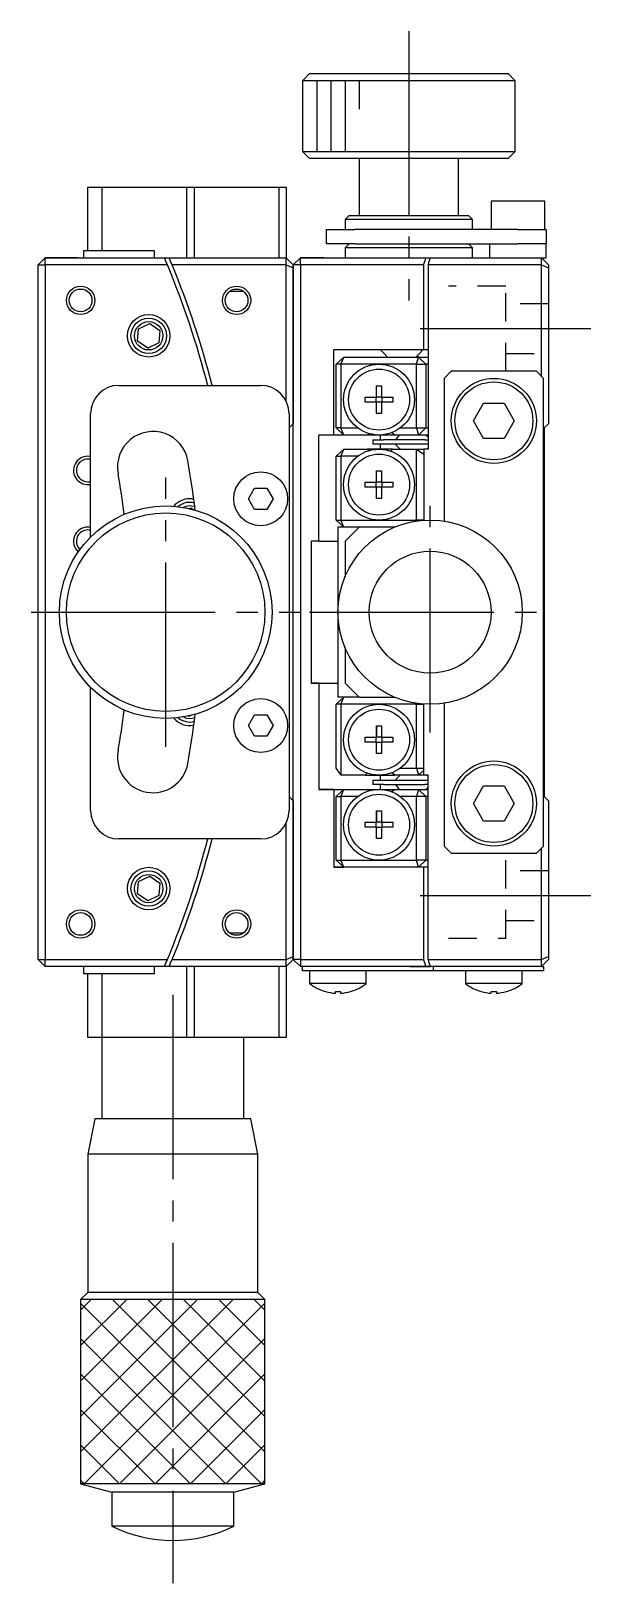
# Model space of a CAD drawing. Extents: x -82 to 194, y 64 to 298.
# Drawn here: x 154.3 to 193.8, y 188.6 to 298.1 of the extents above; entities that cross this region are included whole.
import ezdxf

# ---------------------------------------------------------------- set-up
doc = ezdxf.new("R2010")
doc.units = 0
doc.header["$MEASUREMENT"] = 0
doc.linetypes.add('CENTER', pattern=[17.5, 13, -1.5, 1.5, -1.5])
doc.linetypes.add('DASHED', pattern=[3.5, 2, -1.5])
doc.layers.get('0').update_dxf_attribs({"linetype": 'CONTINUOUS'})
doc.layers.add('CENTER', color=1, linetype='CENTER')

msp = doc.modelspace()

# ---------------------------------------------------------------- linework, layer by layer
at = {"color": 7, "linetype": 'Continuous'}
for p, q in [((173.98, 295.13), (173.48, 294.63)), ((180.98, 294.63), (173.48, 294.63)), ((173.48, 294.63), (173.48, 289.63)), ((173.98, 295.13), (180.98, 295.13)), ((180.98, 295.13), (187.98, 295.13)), ((188.48, 294.63), (180.98, 294.63)), ((188.48, 294.63), (187.98, 295.13)), ((188.48, 289.63), (188.48, 294.63)), ((173.48, 289.63), (180.98, 289.63)), ((173.48, 289.63), (173.98, 289.13)), ((180.98, 289.13), (173.98, 289.13)), ((177.48, 289.13), (177.48, 285.13)), ((180.98, 289.63), (188.48, 289.63)), ((187.98, 289.13), (180.98, 289.13)), ((184.48, 285.13), (184.48, 289.13)), ((187.98, 289.13), (188.48, 289.63)), ((158.33, 287.13), (159.33, 287.13)), ((158.33, 282.63), (158.33, 287.13)), ((159.33, 287.13), (165.33, 287.13)), ((159.33, 287.13), (159.33, 282.63)), ((165.33, 282.13), (165.33, 287.13)), ((165.33, 287.13), (165.83, 287.13)), ((165.83, 287.13), (165.83, 282.13)), ((165.83, 287.13), (171.83, 287.13)), ((171.83, 282.13), (171.83, 287.13)), ((171.83, 287.13), (172.33, 287.13)), ((172.33, 287.13), (172.33, 282.13)), ((190.58, 286.13), (186.78, 286.13)), ((186.78, 286.13), (186.78, 284.13)), ((190.58, 284.13), (190.58, 286.13)), ((176.78, 285.13), (176.48, 284.83)), ((180.98, 284.83), (176.48, 284.83)), ((176.48, 284.83), (176.48, 284.13)), ((176.78, 285.13), (180.98, 285.13)), ((180.98, 285.13), (185.18, 285.13)), ((185.48, 284.83), (180.98, 284.83)), ((185.48, 284.83), (185.18, 285.13)), ((185.48, 284.13), (185.48, 284.83)), ((175.18, 283.13), (175.18, 284.13)), ((175.18, 284.13), (177.18, 284.13)), ((188.68, 284.13), (177.18, 284.13)), ((188.68, 284.13), (190.68, 284.13)), ((190.68, 284.13), (190.68, 283.13)), ((163.03, 282.63), (158.03, 282.63)), ((158.03, 282.63), (158.03, 282.13)), ((158.33, 282.63), (158.03, 282.63)), ((158.03, 282.63), (158.03, 282.13)), ((163.03, 282.13), (163.03, 282.63)), ((177.18, 283.13), (175.18, 283.13)), ((176.78, 283.13), (176.48, 282.83)), ((180.98, 282.83), (176.48, 282.83)), ((176.48, 282.83), (176.48, 282.13)), ((177.18, 283.13), (188.68, 283.13)), ((185.48, 282.83), (180.98, 282.83)), ((185.48, 282.83), (185.18, 283.13)), ((185.48, 282.13), (185.48, 282.83)), ((186.68, 283.13), (186.68, 282.13)), ((190.68, 283.13), (188.68, 283.13)), ((190.68, 282.13), (190.68, 283.13)), ((154.83, 281.63), (155.33, 282.13)), ((154.83, 281.63), (155.33, 282.13)), ((154.83, 281.63), (155.33, 281.63)), ((154.83, 232.63), (154.83, 281.63)), ((155.33, 281.63), (155.33, 282.13)), ((155.33, 282.13), (163.75, 282.13)), ((156.05, 282.13), (155.33, 282.13)), ((163.95, 281.63), (155.33, 281.63)), ((155.33, 281.63), (155.33, 232.63)), ((155.39, 282.13), (156.05, 282.13)), ((155.39, 282.13), (156.05, 282.13)), ((156.05, 282.13), (157.17, 282.13)), ((156.05, 282.13), (157.17, 282.13)), ((157.17, 282.13), (156.05, 282.13)), ((157.17, 282.13), (163.75, 282.13)), ((157.66, 282.13), (157.17, 282.13)), ((157.17, 282.13), (157.66, 282.13)), ((163.75, 282.13), (164.07, 282.13)), ((164.07, 282.13), (172.33, 282.13)), ((172.33, 281.63), (164.28, 281.63)), ((172.33, 281.63), (172.33, 282.13)), ((172.83, 281.63), (172.33, 282.13)), ((172.33, 272.01), (172.33, 281.63)), ((172.33, 281.63), (172.83, 281.43)), ((173.33, 282.13), (172.83, 281.63)), ((173.33, 282.13), (172.83, 281.63)), ((172.83, 281.63), (172.83, 281.43)), ((173.33, 281.63), (172.83, 281.63)), ((172.83, 232.63), (172.83, 281.63)), ((172.83, 281.43), (172.83, 270.43)), ((173.33, 281.63), (173.33, 282.13)), ((173.33, 282.13), (182.19, 282.13)), ((174.98, 282.13), (173.33, 282.13)), ((182.03, 281.63), (173.33, 281.63)), ((173.33, 281.63), (173.33, 232.63)), ((182.03, 275.63), (182.03, 281.63)), ((182.19, 282.13), (182.5, 282.13)), ((182.34, 281.63), (182.34, 268.63)), ((190.33, 281.63), (182.34, 281.63)), ((182.5, 282.13), (182.98, 282.13)), ((182.98, 282.13), (190.33, 282.13)), ((190.33, 282.13), (190.68, 282.13)), ((190.33, 281.63), (190.33, 282.13)), ((190.33, 282.13), (190.83, 281.63)), ((190.33, 273.78), (190.33, 281.63)), ((190.33, 281.63), (190.83, 281.43)), ((190.83, 281.63), (190.83, 281.43)), ((190.83, 281.43), (190.83, 270.43)), ((169.34, 279.75), (168.32, 279.75)), ((161.85, 276.26), (161.92, 277.12)), ((161.92, 277.12), (162.7, 277.5)), ((162.7, 277.5), (163.41, 277.01)), ((162.56, 275.77), (161.85, 276.26)), ((163.34, 276.14), (162.56, 275.77)), ((163.41, 277.01), (163.34, 276.14)), ((182.03, 275.63), (175.69, 275.63)), ((175.69, 269.63), (175.69, 275.63)), ((176.39, 275.13), (175.85, 274.63)), ((176.19, 274.63), (176.39, 275.13)), ((176.39, 275.13), (181.66, 275.13)), ((178.98, 275.63), (179.23, 275.38)), ((179.23, 275.38), (179.48, 275.13)), ((181.48, 275.13), (181.73, 275.38)), ((181.52, 274.63), (181.66, 275.13)), ((181.58, 275.23), (181.68, 275.13)), ((182.18, 274.63), (181.66, 275.13)), ((181.66, 275.13), (182.34, 275.13)), ((181.73, 275.38), (181.98, 275.63)), ((182.34, 275.63), (182.03, 275.63)), ((176.19, 274.63), (175.85, 274.63)), ((175.85, 270.13), (175.85, 274.63)), ((178.88, 274.63), (176.19, 274.63)), ((176.19, 274.63), (176.19, 270.13)), ((181.52, 274.63), (178.88, 274.63)), ((181.52, 274.63), (182.18, 274.63)), ((181.52, 270.13), (181.52, 274.63)), ((182.18, 274.63), (182.18, 270.13)), ((182.34, 274.63), (182.18, 274.63)), ((183.98, 274.13), (183.48, 273.63)), ((189.98, 274.13), (183.98, 274.13)), ((190.48, 273.63), (189.98, 274.13)), ((160.53, 273.13), (170.53, 273.13)), ((178.7, 273.11), (179.06, 273.11)), ((178.7, 272.31), (178.7, 273.11)), ((179.06, 273.11), (179.06, 272.31)), ((183.48, 273.63), (183.48, 263.56)), ((190.48, 240.63), (190.48, 273.63)), ((177.91, 272.31), (178.7, 272.31)), ((177.91, 271.95), (177.91, 272.31)), ((178.7, 271.95), (177.91, 271.95)), ((178.68, 271.95), (178.68, 272.31)), ((178.7, 272.33), (179.06, 272.33)), ((178.7, 271.16), (178.7, 271.95)), ((179.06, 271.94), (178.7, 271.94)), ((179.06, 272.31), (179.85, 272.31)), ((179.06, 271.95), (179.06, 271.16)), ((179.85, 271.95), (179.06, 271.95)), ((179.08, 272.31), (179.08, 271.95)), ((179.85, 272.31), (179.85, 271.95)), ((185.54, 270.63), (186.26, 271.88)), ((186.26, 271.88), (187.7, 271.88)), ((187.7, 271.88), (188.42, 270.63)), ((158.53, 262.44), (158.53, 271.13)), ((172.53, 271.13), (172.53, 243.13)), ((179.06, 271.16), (178.7, 271.16)), ((186.26, 269.38), (185.54, 270.63)), ((188.42, 270.63), (187.7, 269.38)), ((172.53, 270.13), (172.83, 270.43)), ((175.69, 269.63), (174.63, 269.63)), ((174.63, 262.13), (174.63, 269.63)), ((176.39, 269.63), (175.69, 269.63)), ((176.39, 269.63), (175.85, 270.13)), ((176.19, 270.13), (175.85, 270.13)), ((176.39, 269.63), (176.19, 270.13)), ((176.19, 270.13), (177.38, 270.13)), ((178.07, 269.63), (176.39, 269.63)), ((178.15, 269.74), (178.07, 269.63)), ((178.88, 269.63), (178.07, 269.63)), ((179.99, 269.63), (178.88, 269.63)), ((178.98, 269.28), (178.98, 269.63)), ((179.99, 269.63), (179.77, 269.8)), ((181.66, 269.63), (179.99, 269.63)), ((180.29, 269.63), (180.03, 269.28)), ((180.38, 270.13), (181.52, 270.13)), ((181.52, 270.13), (182.18, 270.13)), ((181.52, 270.13), (181.66, 269.63)), ((181.66, 269.63), (182.18, 270.13)), ((182.34, 269.63), (181.66, 269.63)), ((182.18, 270.13), (182.34, 270.13)), ((182.34, 269.48), (182.19, 269.63)), ((187.7, 269.38), (186.26, 269.38)), ((190.53, 270.13), (190.83, 270.43)), ((190.53, 270.13), (190.53, 244.13)), ((175.85, 268.13), (176.39, 268.63)), ((176.19, 268.13), (176.39, 268.63)), ((176.39, 268.63), (178.07, 268.63)), ((178.88, 268.63), (178.07, 268.63)), ((178.07, 268.63), (178.15, 268.52)), ((178.44, 269.28), (179.2, 269.28)), ((178.44, 269.28), (178.44, 268.98)), ((179.2, 268.98), (178.44, 268.98)), ((179.83, 268.63), (178.88, 268.63)), ((178.98, 268.63), (178.98, 268.98)), ((182.11, 269.28), (179.2, 269.28)), ((182.11, 268.98), (179.2, 268.98)), ((179.83, 268.63), (179.69, 268.5)), ((179.83, 268.63), (181.5, 268.63)), ((180.03, 268.98), (180.04, 268.97)), ((180.04, 268.97), (180.37, 268.63)), ((180.04, 268.97), (180.37, 268.63)), ((180.04, 268.97), (180.04, 268.97)), ((181.52, 268.61), (181.5, 268.63)), ((181.5, 268.63), (182.03, 268.63)), ((181.52, 263.63), (181.52, 268.61)), ((182.03, 268.25), (181.52, 268.61)), ((182.34, 268.63), (182.03, 268.63)), ((182.03, 268.63), (182.03, 263.62)), ((182.11, 269.28), (182.34, 269.28)), ((182.34, 268.98), (182.11, 268.98)), ((182.26, 268.63), (182.34, 268.73)), ((175.85, 268.13), (176.19, 268.13)), ((175.85, 263.63), (175.85, 268.13)), ((176.19, 268.13), (176.19, 263.63)), ((177.38, 268.13), (176.19, 268.13)), ((177.91, 266.31), (178.7, 266.31)), ((177.91, 265.95), (177.91, 266.31)), ((178.68, 265.95), (178.68, 266.31)), ((178.7, 267.11), (179.06, 267.11)), ((178.7, 266.31), (178.7, 267.11)), ((178.7, 266.33), (179.06, 266.33)), ((179.06, 267.11), (179.06, 266.31)), ((179.06, 266.31), (179.85, 266.31)), ((179.08, 266.31), (179.08, 265.95)), ((179.85, 266.31), (179.85, 265.95)), ((169.66, 265.13), (170.1, 265.88)), ((170.1, 264.38), (169.66, 265.13)), ((170.1, 265.88), (170.96, 265.88)), ((170.96, 265.88), (171.4, 265.13)), ((171.4, 265.13), (170.96, 264.38)), ((178.7, 265.95), (177.91, 265.95)), ((178.7, 265.16), (178.7, 265.95)), ((179.06, 265.94), (178.7, 265.94)), ((179.06, 265.16), (178.7, 265.16)), ((179.06, 265.95), (179.06, 265.16)), ((179.85, 265.95), (179.06, 265.95)), ((165.49, 264.45), (165.6, 264.5)), ((165.6, 264.5), (165.77, 264.38)), ((170.96, 264.38), (170.1, 264.38)), ((175.85, 263.63), (176.19, 263.63)), ((175.85, 263.63), (176.39, 263.13)), ((175.98, 263.13), (175.98, 257.13)), ((177.48, 263.13), (175.98, 263.13)), ((176.39, 263.13), (176.19, 263.63)), ((176.19, 263.63), (178.88, 263.63)), ((177.48, 263.13), (176.48, 262.13)), ((179.98, 263.13), (177.48, 263.13)), ((178.88, 263.63), (181.52, 263.63)), ((181.54, 263.57), (181.52, 263.63)), ((182.03, 263.63), (181.52, 263.63)), ((174.63, 262.13), (174.1, 262.13)), ((174.1, 262.13), (174.1, 252.13)), ((174.63, 262.13), (175.98, 262.13)), ((176.48, 262.13), (176.48, 259.63)), ((175.98, 257.13), (175.98, 251.13)), ((176.48, 254.63), (176.48, 252.13)), ((174.63, 252.13), (174.1, 252.13)), ((174.1, 252.13), (175.98, 252.13)), ((174.1, 252.13), (174.63, 252.13)), ((174.63, 252.13), (174.63, 244.63)), ((174.63, 252.13), (175.98, 252.13)), ((174.63, 252.13), (175.98, 252.13)), ((176.48, 252.13), (177.48, 251.13)), ((158.53, 243.13), (158.53, 251.83)), ((176.39, 251.13), (175.85, 250.63)), ((177.48, 251.13), (175.98, 251.13)), ((176.19, 250.63), (176.39, 251.13)), ((177.48, 251.13), (179.98, 251.13)), ((165.46, 249.77), (165.41, 249.8)), ((165.64, 249.86), (165.46, 249.77)), ((169.66, 249.13), (170.1, 249.88)), ((170.1, 249.88), (170.96, 249.88)), ((170.96, 249.88), (171.4, 249.13)), ((176.19, 250.63), (175.85, 250.63)), ((175.85, 246.13), (175.85, 250.63)), ((178.88, 250.63), (176.19, 250.63)), ((176.19, 250.63), (176.19, 245.66)), ((181.52, 250.63), (178.88, 250.63)), ((181.52, 250.63), (181.54, 250.7)), ((181.52, 246.13), (181.52, 250.63)), ((181.52, 250.63), (182.03, 250.63)), ((182.03, 245.63), (182.03, 250.65)), ((183.48, 250.71), (183.48, 240.63)), ((170.1, 248.38), (169.66, 249.13)), ((171.4, 249.13), (170.96, 248.38)), ((178.7, 249.11), (179.06, 249.11)), ((178.7, 248.31), (178.7, 249.11)), ((178.7, 249.11), (178.7, 248.33)), ((179.06, 249.11), (179.06, 248.31)), ((170.96, 248.38), (170.1, 248.38)), ((177.91, 248.31), (178.7, 248.31)), ((177.91, 247.95), (177.91, 248.31)), ((178.7, 247.95), (177.91, 247.95)), ((178.68, 247.95), (178.68, 248.31)), ((178.7, 248.31), (178.7, 248.33)), ((178.7, 248.33), (179.06, 248.33)), ((178.7, 247.16), (178.7, 247.95)), ((178.7, 247.94), (178.7, 247.95)), ((178.7, 247.16), (178.7, 247.94)), ((179.06, 247.94), (178.7, 247.94)), ((179.06, 248.31), (179.85, 248.31)), ((179.06, 247.95), (179.06, 247.16)), ((179.85, 247.95), (179.06, 247.95)), ((179.08, 248.31), (179.08, 247.95)), ((179.85, 248.31), (179.85, 247.95)), ((179.06, 247.16), (178.7, 247.16)), ((176.19, 245.66), (175.85, 246.13)), ((176.19, 245.66), (176.22, 245.63)), ((177.9, 245.63), (176.22, 245.63)), ((177.9, 245.63), (178.05, 245.78)), ((177.9, 245.63), (178.88, 245.63)), ((178.44, 245.28), (179.2, 245.28)), ((178.44, 245.28), (178.44, 244.98)), ((178.88, 245.63), (179.99, 245.63)), ((178.98, 245.28), (178.98, 245.63)), ((179.2, 245.28), (182.11, 245.28)), ((179.99, 245.63), (179.77, 245.8)), ((181.66, 245.63), (179.99, 245.63)), ((180.04, 245.3), (180.03, 245.28)), ((180.37, 245.63), (180.04, 245.3)), ((180.37, 245.63), (180.04, 245.3)), ((180.38, 246.13), (181.52, 246.13)), ((181.52, 246.13), (181.66, 245.63)), ((181.52, 246.13), (182.03, 246.13)), ((181.66, 245.63), (182.03, 245.99)), ((182.03, 245.63), (181.66, 245.63)), ((182.34, 245.63), (182.03, 245.63)), ((182.11, 245.28), (182.34, 245.28)), ((182.34, 245.54), (182.26, 245.63)), ((182.34, 232.63), (182.34, 245.63)), ((175.69, 244.63), (174.63, 244.63)), ((174.63, 244.63), (175.69, 244.63)), ((174.63, 244.63), (176.39, 244.63)), ((175.69, 244.63), (175.69, 239.13)), ((175.69, 244.63), (176.39, 244.63)), ((175.69, 244.63), (176.39, 244.63)), ((175.85, 244.13), (176.39, 244.63)), ((176.19, 244.13), (176.39, 244.63)), ((176.39, 244.63), (178.07, 244.63)), ((178.07, 244.63), (178.88, 244.63)), ((178.07, 244.63), (178.15, 244.52)), ((179.2, 244.98), (178.44, 244.98)), ((178.88, 244.63), (179.99, 244.63)), ((178.98, 244.63), (178.98, 244.98)), ((179.2, 244.98), (182.11, 244.98)), ((179.77, 244.47), (179.99, 244.63)), ((179.99, 244.63), (181.66, 244.63)), ((180.03, 244.98), (180.29, 244.63)), ((181.66, 244.63), (181.52, 244.13)), ((182.18, 244.13), (181.66, 244.63)), ((181.66, 244.63), (182.34, 244.63)), ((182.34, 244.98), (182.11, 244.98)), ((182.19, 244.63), (182.34, 244.79)), ((185.54, 243.63), (186.26, 244.88)), ((186.26, 244.88), (187.7, 244.88)), ((187.7, 244.88), (188.42, 243.63)), ((172.83, 243.83), (172.53, 244.13)), ((172.83, 243.83), (172.83, 232.84)), ((175.85, 244.13), (176.19, 244.13)), ((175.85, 239.63), (175.85, 244.13)), ((176.19, 244.13), (176.19, 239.63)), ((177.38, 244.13), (176.19, 244.13)), ((178.7, 243.11), (179.06, 243.11)), ((178.7, 242.31), (178.7, 243.11)), ((178.7, 243.11), (178.7, 242.33)), ((179.06, 243.11), (179.06, 242.31)), ((181.52, 244.13), (180.38, 244.13)), ((181.52, 239.63), (181.52, 244.13)), ((182.18, 244.13), (181.52, 244.13)), ((182.18, 244.13), (182.18, 239.63)), ((182.34, 244.13), (182.18, 244.13)), ((186.26, 242.38), (185.54, 243.63)), ((188.42, 243.63), (187.7, 242.38)), ((190.83, 243.83), (190.53, 244.13)), ((190.83, 243.83), (190.83, 232.84)), ((172.33, 232.63), (172.33, 242.26)), ((177.91, 242.31), (178.7, 242.31)), ((177.91, 241.95), (177.91, 242.31)), ((178.68, 241.95), (178.68, 242.31)), ((178.7, 242.31), (178.7, 242.33)), ((178.7, 242.33), (179.06, 242.33)), ((179.06, 242.31), (179.85, 242.31)), ((179.08, 242.31), (179.08, 241.95)), ((179.85, 242.31), (179.85, 241.95)), ((187.7, 242.38), (186.26, 242.38)), ((170.53, 241.13), (160.53, 241.13)), ((178.7, 241.95), (177.91, 241.95)), ((178.7, 241.16), (178.7, 241.95)), ((178.7, 241.94), (178.7, 241.95)), ((178.7, 241.16), (178.7, 241.94)), ((179.06, 241.94), (178.7, 241.94)), ((179.06, 241.16), (178.7, 241.16)), ((179.06, 241.95), (179.06, 241.16)), ((179.85, 241.95), (179.06, 241.95)), ((183.48, 240.63), (183.98, 240.13)), ((183.98, 240.13), (189.98, 240.13)), ((189.98, 240.13), (190.48, 240.63)), ((190.33, 232.63), (190.33, 240.48)), ((182.03, 239.13), (175.69, 239.13)), ((175.69, 239.13), (176.39, 239.13)), ((175.69, 239.13), (176.39, 239.13)), ((175.85, 239.63), (176.19, 239.63)), ((175.85, 239.63), (176.39, 239.13)), ((176.39, 239.13), (176.19, 239.63)), ((176.19, 239.63), (178.88, 239.63)), ((178.88, 239.63), (181.52, 239.63)), ((181.66, 239.13), (181.52, 239.63)), ((182.18, 239.63), (181.52, 239.63)), ((181.66, 239.13), (182.18, 239.63)), ((182.03, 232.63), (182.03, 239.13)), ((182.34, 239.13), (182.03, 239.13)), ((182.18, 239.63), (182.34, 239.63)), ((161.85, 237.26), (161.92, 238.12)), ((161.92, 238.12), (162.7, 238.5)), ((162.7, 238.5), (163.41, 238.01)), ((163.41, 238.01), (163.34, 237.14)), ((162.56, 236.77), (161.85, 237.26)), ((163.34, 237.14), (162.56, 236.77)), ((168.32, 234.51), (169.34, 234.51)), ((154.83, 232.63), (155.33, 232.63)), ((155.33, 232.13), (154.83, 232.63)), ((155.33, 232.63), (163.95, 232.63)), ((155.33, 232.13), (155.33, 232.63)), ((164.28, 232.63), (172.33, 232.63)), ((172.33, 232.63), (172.83, 232.84)), ((172.33, 232.13), (172.33, 232.63)), ((172.33, 232.13), (172.83, 232.63)), ((172.83, 232.84), (172.83, 232.63)), ((173.33, 232.63), (172.83, 232.63)), ((172.83, 232.63), (173.33, 232.13)), ((173.33, 232.63), (182.03, 232.63)), ((173.33, 232.63), (173.33, 232.13)), ((182.34, 232.63), (190.33, 232.63)), ((190.33, 232.63), (190.83, 232.84)), ((190.83, 232.63), (190.33, 232.13)), ((190.33, 232.13), (190.33, 232.63)), ((190.83, 232.84), (190.83, 232.63)), ((163.75, 232.13), (155.33, 232.13)), ((158.03, 232.13), (158.03, 231.63)), ((158.03, 232.13), (158.03, 231.63)), ((158.03, 231.63), (163.03, 231.63)), ((158.03, 231.63), (158.33, 231.63)), ((158.33, 227.13), (158.33, 231.63)), ((159.33, 231.63), (159.33, 227.13)), ((163.03, 231.63), (163.03, 232.13)), ((164.07, 232.13), (163.75, 232.13)), ((172.33, 232.13), (164.07, 232.13)), ((165.33, 227.13), (165.33, 232.13)), ((165.83, 232.13), (165.83, 227.13)), ((171.83, 227.13), (171.83, 232.13)), ((172.33, 232.13), (172.33, 227.13)), ((174.98, 232.13), (173.33, 232.13)), ((173.48, 231.83), (173.48, 232.13)), ((174.98, 231.83), (173.48, 231.83)), ((173.98, 231.83), (173.98, 230.94)), ((181.08, 232.13), (174.98, 232.13)), ((181.08, 232.13), (174.98, 232.13)), ((181.08, 231.83), (174.98, 231.83)), ((177.98, 230.94), (177.98, 231.83)), ((181.08, 232.13), (182.19, 232.13)), ((182.19, 232.13), (181.08, 232.13)), ((182.52, 231.83), (181.08, 231.83)), ((182.19, 232.13), (182.5, 232.13)), ((182.5, 232.13), (182.19, 232.13)), ((182.98, 232.13), (182.5, 232.13)), ((182.71, 231.83), (182.52, 231.83)), ((182.71, 232.13), (182.71, 231.83)), ((184.21, 231.83), (182.71, 231.83)), ((184.21, 232.13), (182.98, 232.13)), ((188.98, 232.13), (184.21, 232.13)), ((188.98, 232.13), (184.21, 232.13)), ((188.98, 231.83), (184.21, 231.83)), ((184.98, 231.83), (184.98, 230.94)), ((190.33, 232.13), (188.98, 232.13)), ((190.48, 231.83), (188.98, 231.83)), ((188.98, 230.94), (188.98, 231.83)), ((190.33, 232.13), (190.48, 232.13)), ((190.48, 232.13), (190.48, 231.83)), ((175.98, 230.94), (173.98, 230.94)), ((175.09, 230.36), (175.09, 230.36)), ((175.8, 230.36), (176.16, 230.36)), ((175.8, 230.24), (175.8, 230.36)), ((177.98, 230.94), (175.98, 230.94)), ((176.16, 230.36), (176.16, 230.24)), ((176.87, 230.36), (176.87, 230.36)), ((186.98, 230.94), (184.98, 230.94)), ((186.09, 230.36), (186.09, 230.36)), ((186.8, 230.36), (187.16, 230.36)), ((186.8, 230.24), (186.8, 230.36)), ((188.98, 230.94), (186.98, 230.94)), ((187.16, 230.36), (187.16, 230.24)), ((187.87, 230.36), (187.87, 230.36)), ((159.33, 227.13), (158.33, 227.13)), ((165.33, 227.13), (159.33, 227.13)), ((159.33, 227.13), (159.33, 221.38)), ((165.83, 227.13), (165.33, 227.13)), ((171.83, 227.13), (165.83, 227.13)), ((169.33, 221.38), (169.33, 227.13)), ((172.33, 227.13), (171.83, 227.13)), ((158.83, 221.38), (158.33, 218.88)), ((169.83, 221.38), (158.83, 221.38)), ((170.33, 218.88), (169.83, 221.38)), ((170.33, 218.88), (158.33, 218.88)), ((158.33, 218.88), (158.33, 209.13)), ((170.33, 209.13), (170.33, 218.88)), ((158.33, 209.13), (157.83, 208.63)), ((170.83, 208.63), (157.83, 208.63)), ((157.83, 208.63), (157.83, 195.63)), ((170.33, 209.13), (158.33, 209.13)), ((170.83, 208.63), (170.33, 209.13)), ((170.83, 195.63), (170.83, 208.63)), ((170.83, 195.63), (157.83, 195.63)), ((157.83, 195.63), (160.03, 195.04)), ((168.63, 195.04), (160.03, 195.04)), ((160.03, 195.04), (160.03, 192.63)), ((168.63, 195.04), (170.83, 195.63)), ((168.63, 192.63), (168.63, 195.04)), ((168.63, 192.63), (160.03, 192.63))]:
    msp.add_line(p, q, dxfattribs=at)
at = {"color": 3, "linetype": 'Continuous'}
for p, q in [((174.48, 294.63), (174.48, 289.63)), ((175.48, 294.63), (175.48, 289.63)), ((176.48, 294.63), (176.48, 289.63)), ((177.48, 294.63), (177.48, 292.63)), ((157.83, 207.88), (158.58, 208.63)), ((157.83, 205.38), (161.08, 208.63)), ((157.83, 202.88), (163.58, 208.63)), ((157.83, 200.38), (166.08, 208.63)), ((157.83, 197.88), (168.58, 208.63)), ((157.83, 208.38), (170.58, 195.63)), ((158.08, 195.63), (170.83, 208.38)), ((160.08, 208.63), (170.83, 197.88)), ((162.58, 208.63), (170.83, 200.38)), ((165.08, 208.63), (170.83, 202.88)), ((167.58, 208.63), (170.83, 205.38)), ((170.08, 208.63), (170.83, 207.88)), ((157.83, 205.88), (168.08, 195.63)), ((160.58, 195.63), (170.83, 205.88)), ((157.83, 203.38), (165.58, 195.63)), ((163.08, 195.63), (170.83, 203.38)), ((157.83, 200.88), (163.08, 195.63)), ((165.58, 195.63), (170.83, 200.88)), ((157.83, 198.38), (160.58, 195.63)), ((168.08, 195.63), (170.83, 198.38)), ((157.83, 195.88), (158.08, 195.63)), ((170.58, 195.63), (170.83, 195.88))]:
    msp.add_line(p, q, dxfattribs=at)
at = {"color": 3, "linetype": 'DASHED'}
for p, q in [((187.83, 280.13), (183.78, 280.13)), ((187.83, 274.13), (187.83, 280.13)), ((190.83, 278.88), (187.83, 278.88)), ((187.83, 275.38), (190.83, 275.38)), ((187.83, 234.13), (187.83, 240.13)), ((190.83, 238.88), (187.83, 238.88)), ((187.83, 235.38), (190.83, 235.38)), ((183.78, 234.13), (187.83, 234.13))]:
    msp.add_line(p, q, dxfattribs=at)
at = {"color": 3, "linetype": 'Continuous'}
for centre, radius in [((157.83, 279.13), 1), ((168.83, 279.13), 1), ((162.63, 276.63), 1.5), ((162.63, 237.63), 1.5), ((157.83, 235.13), 1), ((168.83, 235.13), 1)]:
    msp.add_circle(centre, radius, dxfattribs=at)
at = {"color": 7, "linetype": 'Continuous'}
for centre, radius in [((157.83, 279.13), 0.8), ((168.83, 279.13), 0.8), ((162.63, 276.63), 1.25), ((162.63, 276.63), 1), ((178.88, 272.13), 2.5), ((178.88, 272.13), 2.15), ((186.98, 270.63), 3), ((186.98, 270.63), 2.75), ((178.88, 266.13), 2.5), ((178.88, 266.13), 2.15), ((170.53, 265.13), 1.9), ((163.83, 257.13), 7.5), ((163.83, 257.13), 7), ((182.48, 257.13), 6.5), ((182.48, 257.13), 4.3), ((170.53, 249.13), 1.9), ((178.88, 248.13), 2.5), ((178.88, 248.13), 2.15), ((186.98, 243.63), 3), ((186.98, 243.63), 2.75), ((178.88, 242.13), 2.5), ((178.88, 242.13), 2.15), ((162.63, 237.63), 1.25), ((162.63, 237.63), 1), ((157.83, 235.13), 0.8), ((168.83, 235.13), 0.8)]:
    msp.add_circle(centre, radius, dxfattribs=at)
for centre, radius, start, end in [((104.83, 257.13), 64, 22.508, 22.9934), ((104.83, 257.13), 64, 14.4775, 22.508), ((104.83, 257.13), 64.3, 22.3973, 22.88), ((104.83, 257.13), 64.3, 14.4085, 22.3973), ((104.98, 306.63), 81, 342.0226, 342.394), ((104.98, 306.63), 81.3, 342.0912, 342.4611), ((160.53, 271.13), 2, 90, 180), ((170.53, 271.13), 2, 0, 90), ((162.93, 267.38), 2.5, 10, 190), ((158.33, 267.13), 0.8, 90, 284.4775), ((158.33, 267.13), 0.8, 75.5225, 90), ((104.83, 257.13), 61.5, 6.7297, 10), ((104.83, 257.13), 56.5, 7.0215, 10), ((165.53, 263.63), 1.25, 90, 130.7032), ((165.53, 263.63), 1, 69.5954, 116.5458), ((165.53, 263.63), 1.25, 75.4118, 90), ((158.33, 262.13), 0.8, 90, 225.9917), ((158.33, 262.13), 0.8, 75.5225, 90), ((104.83, 257.13), 56.5, 350, 352.9785), ((165.53, 250.63), 1.25, 229.2968, 284.5882), ((165.53, 250.63), 1, 243.4542, 290.4046), ((104.83, 257.13), 61.5, 350, 353.2703), ((162.93, 246.89), 2.5, 170, 350), ((160.53, 243.13), 2, 180, 270), ((170.53, 243.13), 2, 270, 0), ((104.83, 257.13), 64, 337.492, 345.5225), ((104.83, 257.13), 64.3, 337.6027, 345.5915), ((104.83, 257.13), 64, 337.0066, 337.492), ((104.83, 257.13), 64.3, 337.12, 337.6027), ((104.98, 207.63), 81, 17.606, 17.9774), ((104.98, 207.63), 81.3, 17.5389, 17.9088), ((175.98, 233.43), 3.2, 231.3178, 253.8775), ((175.98, 233.43), 3.19, 253.8933, 266.7703), ((175.98, 233.43), 3.19, 273.2297, 286.1067), ((175.98, 233.43), 3.2, 286.1225, 308.6822), ((186.98, 233.43), 3.2, 231.3178, 253.8775), ((186.98, 233.43), 3.19, 253.8933, 266.7703), ((186.98, 233.43), 3.19, 273.2297, 286.1067), ((186.98, 233.43), 3.2, 286.1225, 308.6822), ((164.33, 201.38), 9.75, 243.8162, 296.1838)]:
    msp.add_arc(centre, radius, start, end, dxfattribs=at)
at = {"color": 3, "linetype": 'Continuous'}
for centre, radius, start, end in [((158.33, 267.13), 1, 90, 281.537), ((158.33, 267.13), 1, 78.463, 90), ((165.53, 263.63), 1.5, 90, 139.2666), ((165.53, 263.63), 1.5, 79.2055, 90), ((158.33, 262.13), 1, 90, 227.7263), ((158.33, 262.13), 1, 78.463, 90), ((165.53, 250.63), 1.5, 220.7334, 280.7945)]:
    msp.add_arc(centre, radius, start, end, dxfattribs=at)
at = {"layer": 'CENTER', "color": 1, "linetype": 'CENTER'}
for p, q in [((180.98, 298.13), (180.98, 279.13)), ((193.83, 277.13), (181.78, 277.13)), ((163.83, 247.63), (163.83, 266.63)), ((182.48, 248.63), (182.48, 265.63)), ((154.33, 257.13), (173.33, 257.13)), ((173.98, 257.13), (190.98, 257.13)), ((181.78, 237.13), (193.83, 237.13)), ((164.33, 230.13), (164.33, 188.63))]:
    msp.add_line(p, q, dxfattribs=at)

doc.saveas('drawing.dxf')
